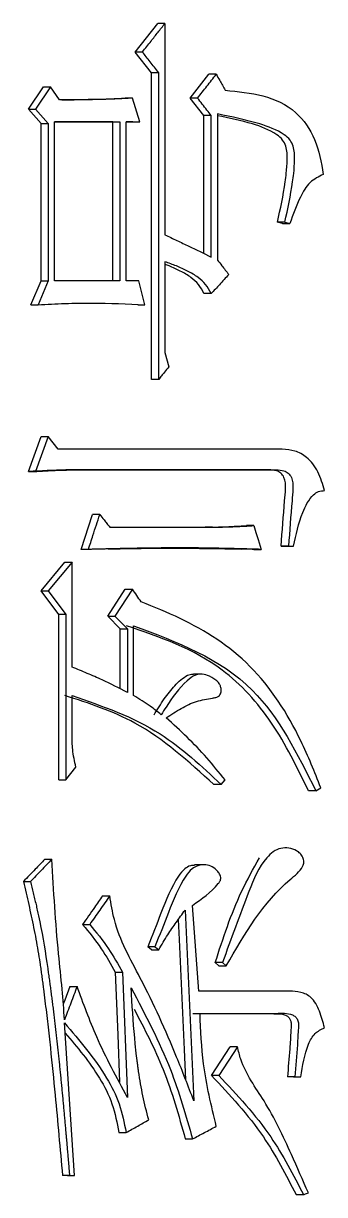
# Model space of a CAD drawing. Header units: millimetres. Extents: x 2379 to 4059, y 879 to 2067.
# Drawn here: x 3125.64 to 3127.69, y 1053.25 to 1061.22 of the extents above; entities that cross this region are included whole.
import ezdxf

# ---------------------------------------------------------------- set-up
doc = ezdxf.new("R2010")
doc.units = ezdxf.units.MM

msp = doc.modelspace()

# ---------------------------------------------------------------- linework, layer by layer
at = {"color": 7, "linetype": 'Continuous', "lineweight": 25}
for p, q in [((3126.4044, 1061.0296), (3126.5578, 1061.2244)), ((3126.6069, 1061.2244), (3126.5578, 1061.2244)), ((3126.6069, 1061.2244), (3126.6069, 1059.7857)), ((3126.4533, 1061.0297), (3126.4044, 1061.0296)), ((3126.5152, 1060.889), (3126.4044, 1061.0296)), ((3126.5643, 1060.889), (3126.5152, 1060.889)), ((3126.5152, 1058.8013), (3126.5152, 1060.889)), ((3126.5643, 1058.8013), (3126.5643, 1060.889)), ((3126.779, 1060.7159), (3126.9064, 1060.8782)), ((3126.956, 1060.8782), (3126.9064, 1060.8782)), ((3125.6774, 1060.6402), (3125.7803, 1060.7917)), ((3125.8285, 1060.7917), (3125.7254, 1060.6402)), ((3125.7803, 1060.7917), (3125.8285, 1060.7917)), ((3125.8885, 1060.7051), (3125.8285, 1060.7917)), ((3126.385, 1060.7159), (3126.3361, 1060.7159)), ((3126.4363, 1060.5537), (3126.385, 1060.7159)), ((3126.8284, 1060.716), (3126.779, 1060.7159)), ((3126.8724, 1060.597), (3126.779, 1060.7159)), ((3125.6774, 1060.6402), (3125.7254, 1060.6402)), ((3125.7632, 1060.5429), (3125.6774, 1060.6402)), ((3125.7254, 1060.6402), (3125.8113, 1060.5429)), ((3126.922, 1060.597), (3126.8724, 1060.597)), ((3126.8724, 1059.6581), (3126.8724, 1060.597)), ((3126.922, 1059.6342), (3126.922, 1060.597)), ((3126.9645, 1060.6078), (3126.9645, 1059.6126)), ((3125.7632, 1060.5429), (3125.8113, 1060.5429)), ((3125.7632, 1059.472), (3125.7632, 1060.5429)), ((3125.8113, 1060.5429), (3125.8113, 1059.472)), ((3125.8542, 1059.472), (3125.8542, 1060.5537)), ((3125.8542, 1060.5537), (3126.2996, 1060.5537)), ((3126.2508, 1060.5537), (3125.8542, 1060.5537)), ((3126.2508, 1060.5537), (3126.2996, 1060.5537)), ((3126.2508, 1059.472), (3126.2508, 1060.5537)), ((3126.2996, 1060.5537), (3126.2996, 1059.472)), ((3126.3423, 1059.472), (3126.3423, 1060.5537)), ((3126.3423, 1060.5537), (3126.4363, 1060.5537)), ((3126.3873, 1060.5537), (3126.3423, 1060.5537)), ((3126.3873, 1060.5537), (3126.4363, 1060.5537)), ((3127.4226, 1059.8722), (3127.3724, 1059.8722)), ((3127.4062, 1059.8614), (3127.3724, 1059.8722)), ((3127.4062, 1059.8614), (3127.4565, 1059.8614)), ((3127.4226, 1059.8722), (3127.4565, 1059.8614)), ((3126.6069, 1059.6018), (3126.6069, 1058.9852)), ((3125.6946, 1059.3097), (3125.7632, 1059.472)), ((3125.8113, 1059.472), (3125.7426, 1059.3097)), ((3125.7632, 1059.472), (3125.8113, 1059.472)), ((3126.2996, 1059.472), (3125.8542, 1059.472)), ((3126.4277, 1059.472), (3126.3423, 1059.472)), ((3126.4704, 1059.3097), (3126.4277, 1059.472)), ((3126.922, 1059.3854), (3126.8724, 1059.3854)), ((3125.6946, 1059.3097), (3125.7426, 1059.3097)), ((3126.4214, 1059.3097), (3126.4704, 1059.3097)), ((3126.6069, 1058.9852), (3126.6325, 1058.8878)), ((3126.5643, 1058.8013), (3126.5152, 1058.8013)), ((3125.6774, 1058.1739), (3125.7632, 1058.4119)), ((3125.8113, 1058.4119), (3125.7254, 1058.1739)), ((3125.7632, 1058.4119), (3125.8113, 1058.4119)), ((3125.88, 1058.3253), (3125.8113, 1058.4119)), ((3127.4057, 1058.3253), (3125.88, 1058.3253)), ((3126.0885, 1058.1847), (3126.137, 1058.1847)), ((3127.3132, 1058.1847), (3126.0885, 1058.1847)), ((3126.137, 1058.1847), (3127.3634, 1058.1847)), ((3127.3132, 1058.1847), (3127.3634, 1058.1847)), ((3125.6774, 1058.1739), (3125.7254, 1058.1739)), ((3126.0372, 1057.6438), (3126.1141, 1057.8818)), ((3126.1627, 1057.8818), (3126.1141, 1057.8818)), ((3126.2312, 1057.7953), (3126.9305, 1057.7953)), ((3126.9305, 1057.7953), (3126.8809, 1057.7953)), ((3127.2108, 1057.8061), (3127.1608, 1057.8061)), ((3126.0857, 1057.6438), (3126.0372, 1057.6438)), ((3127.2117, 1057.6438), (3127.2617, 1057.6438)), ((3127.4481, 1057.6655), (3127.3978, 1057.6655)), ((3127.4316, 1057.6655), (3127.4819, 1057.6655)), ((3127.4481, 1057.6655), (3127.4819, 1057.6655)), ((3125.7632, 1057.3626), (3125.926, 1057.5573)), ((3125.9743, 1057.5573), (3125.8113, 1057.3626)), ((3125.926, 1057.5573), (3125.9743, 1057.5573)), ((3125.9743, 1056.8433), (3125.9743, 1057.5573)), ((3125.7632, 1057.3626), (3125.8113, 1057.3626)), ((3125.8831, 1057.2003), (3125.7632, 1057.3626)), ((3125.8113, 1057.3626), (3125.9314, 1057.2003)), ((3126.2167, 1057.1895), (3126.3362, 1057.3734)), ((3126.385, 1057.3734), (3126.2654, 1057.1895)), ((3126.3362, 1057.3734), (3126.385, 1057.3734)), ((3125.9314, 1057.2003), (3125.8831, 1057.2003)), ((3125.8832, 1056.0753), (3125.8831, 1057.2003)), ((3125.9314, 1057.2003), (3125.9314, 1056.0753)), ((3126.2167, 1057.1895), (3126.2654, 1057.1895)), ((3126.302, 1057.103), (3126.2167, 1057.1895)), ((3126.2654, 1057.1895), (3126.3509, 1057.103)), ((3126.302, 1056.6944), (3126.302, 1057.103)), ((3126.3509, 1057.103), (3126.3509, 1056.6703)), ((3126.3936, 1056.6486), (3126.3936, 1057.1246)), ((3126.8492, 1056.7947), (3126.8002, 1056.7947)), ((3126.85, 1056.7947), (3126.8493, 1056.7947)), ((3125.9743, 1056.3782), (3125.9743, 1056.6485)), ((3125.9314, 1056.0753), (3126, 1056.1619)), ((3125.8832, 1056.0753), (3125.9314, 1056.0753)), ((3126.99, 1056.0429), (3126.9403, 1056.0429)), ((3126.99, 1056.0429), (3127.0155, 1056.0753)), ((3127.6341, 1055.9996), (3127.5837, 1055.9996)), ((3127.6341, 1055.9996), (3127.6679, 1056.0212)), ((3125.7889, 1055.5345), (3125.8371, 1055.5345)), ((3126.8582, 1055.4957), (3126.8085, 1055.4958)), ((3125.6431, 1055.383), (3125.6911, 1055.383)), ((3126.1825, 1055.2856), (3126.2311, 1055.2856)), ((3126.8369, 1054.6366), (3126.7944, 1055.2208)), ((3126.0458, 1055.0909), (3126.0942, 1055.0909)), ((3126.5387, 1054.9395), (3126.4896, 1054.9395)), ((3126.5152, 1054.9179), (3126.4896, 1054.9395)), ((3126.5152, 1054.9179), (3126.5643, 1054.9179)), ((3126.9985, 1054.8313), (3126.9489, 1054.8313)), ((3126.9743, 1054.8097), (3126.9489, 1054.8313)), ((3126.9985, 1054.8313), (3127.024, 1054.8097)), ((3126.2679, 1054.7664), (3126.3167, 1054.7664)), ((3126.3167, 1054.7664), (3126.3509, 1053.912)), ((3126.9743, 1054.8097), (3127.024, 1054.8097)), ((3125.9602, 1054.6689), (3126.0085, 1054.669)), ((3127.4565, 1054.6366), (3126.8369, 1054.6366)), ((3126.796, 1054.4852), (3127.3132, 1054.4852)), ((3126.8454, 1054.4852), (3127.3634, 1054.4852)), ((3127.3132, 1054.4852), (3127.3634, 1054.4852)), ((3126.9234, 1054.0633), (3127.0505, 1054.2578)), ((3127.1003, 1054.2578), (3126.973, 1054.0633)), ((3127.1003, 1054.2578), (3127.0505, 1054.2578)), ((3126.973, 1054.0633), (3126.9234, 1054.0633)), ((3127.4904, 1054.0525), (3127.4401, 1054.0525)), ((3127.4823, 1054.0525), (3127.4401, 1054.0525)), ((3127.4823, 1054.0525), (3127.5327, 1054.0525)), ((3126.2935, 1053.6739), (3126.3423, 1053.6739)), ((3126.745, 1053.6306), (3126.7944, 1053.6306)), ((3125.9572, 1053.3818), (3125.9089, 1053.3818)), ((3125.9431, 1053.3818), (3125.9089, 1053.3818)), ((3125.9431, 1053.3818), (3125.9915, 1053.3818)), ((3127.4992, 1053.252), (3127.5495, 1053.252))]:
    msp.add_line(p, q, dxfattribs=at)
at = {"color": 7, "linetype": 'Continuous', "lineweight": 25, "flags": 128}
for points in [[(3127.2108, 1057.8061), (3127.2255, 1057.7591), (3127.2403, 1057.7121), (3127.2617, 1057.6438)], [(3126.302, 1057.103), (3126.3264, 1057.103), (3126.3509, 1057.103)], [(3126.7433, 1055.1883), (3126.7731, 1054.5394), (3126.8029, 1053.8906)], [(3126.6969, 1055.1235), (3126.7031, 1054.9886), (3126.7214, 1054.5891), (3126.7375, 1054.2399), (3126.7469, 1054.0333)], [(3126.5387, 1054.9395), (3126.5515, 1054.9287), (3126.5643, 1054.9179)], [(3126.2679, 1054.7664), (3126.285, 1054.3392), (3126.2978, 1054.0172)], [(3125.9602, 1054.6689), (3125.9252, 1054.5762), (3125.9147, 1054.5483)], [(3125.9915, 1053.3818), (3125.9572, 1053.901), (3125.9229, 1054.4202)]]:
    msp.add_lwpolyline(points, dxfattribs=at)
at = {"color": 7, "linetype": 'Continuous', "lineweight": 25}
for points, knots in [([(3126.4533, 1061.0297), (3126.473, 1061.0546), (3126.5085, 1061.0995), (3126.5597, 1061.1644), (3126.5912, 1061.2044), (3126.6069, 1061.2244)], [0, 0, 0, 0, 0.384573, 0.692287, 1, 1, 1, 1]), ([(3126.5643, 1060.889), (3126.5544, 1060.9015), (3126.5347, 1060.9265), (3126.4978, 1060.9733), (3126.4706, 1061.0077), (3126.4533, 1061.0297)], [0, 0, 0, 0, 0.2662451, 0.5324905, 1, 1, 1, 1]), ([(3126.8284, 1060.716), (3126.8497, 1060.743), (3126.8922, 1060.7971), (3126.9347, 1060.8512), (3126.956, 1060.8782)], [0, 0, 0, 0, 0.499999, 1, 1, 1, 1]), ([(3126.956, 1060.8782), (3126.9637, 1060.8641), (3126.9775, 1060.8391), (3126.9974, 1060.803), (3127.0094, 1060.781), (3127.0155, 1060.77)], [0, 0, 0, 0, 0.39043, 0.695215, 1, 1, 1, 1]), ([(3127.0155, 1060.77), (3127.1914, 1060.7519), (3127.4392, 1060.7264), (3127.6431, 1060.4372), (3127.6707, 1060.2781), (3127.6848, 1060.1967)], [0, 0, 0, 0, 0.544628, 0.767125, 1, 1, 1, 1]), ([(3126.385, 1060.7159), (3126.3809, 1060.7157), (3126.3728, 1060.7153), (3126.3605, 1060.7146), (3126.3483, 1060.714), (3126.336, 1060.7133), (3126.3237, 1060.7127), (3126.3115, 1060.712), (3126.3013, 1060.7115), (3126.2911, 1060.711), (3126.2808, 1060.7106), (3126.2686, 1060.71), (3126.2522, 1060.7093), (3126.2359, 1060.7087), (3126.2195, 1060.7081), (3126.2072, 1060.7078), (3126.1908, 1060.7073), (3126.1745, 1060.7069), (3126.1581, 1060.7065), (3126.1458, 1060.7063), (3126.1294, 1060.706), (3126.113, 1060.7057), (3126.0966, 1060.7055), (3126.0803, 1060.7053), (3126.0639, 1060.7052), (3126.0475, 1060.7051), (3126.0352, 1060.7051), (3126.0229, 1060.705), (3126.0106, 1060.705), (3126.0003, 1060.705), (3125.9921, 1060.705), (3125.9839, 1060.705), (3125.9757, 1060.705), (3125.9675, 1060.705), (3125.9614, 1060.705), (3125.9552, 1060.705), (3125.947, 1060.705), (3125.9388, 1060.705), (3125.9306, 1060.705), (3125.9224, 1060.705), (3125.9142, 1060.7051), (3125.906, 1060.7051), (3125.8981, 1060.7051), (3125.8923, 1060.7051), (3125.8885, 1060.7051)], [0, 0, 0, 0, 0.024742, 0.049483, 0.074225, 0.098967, 0.123709, 0.14845, 0.173192, 0.185563, 0.210305, 0.235047, 0.259788, 0.309272, 0.334014, 0.358756, 0.383497, 0.432981, 0.457723, 0.482464, 0.507206, 0.55669, 0.581431, 0.606173, 0.655657, 0.680399, 0.70514, 0.729882, 0.754624, 0.779366, 0.791736, 0.804107, 0.828849, 0.84122, 0.853591, 0.865962, 0.878333, 0.903074, 0.915445, 0.927816, 0.952558, 0.964929, 0.9773, 1, 1, 1, 1]), ([(3125.9049, 1060.7051), (3125.9162, 1060.7051), (3125.9938, 1060.705), (3126.1378, 1060.7066), (3126.27, 1060.7128), (3126.3361, 1060.7159)], [0, 0, 0, 0, 0.078385, 0.539066, 1, 1, 1, 1]), ([(3126.922, 1060.597), (3126.9122, 1060.6094), (3126.8917, 1060.6355), (3126.8605, 1060.6752), (3126.8391, 1060.7024), (3126.8284, 1060.716)], [0, 0, 0, 0, 0.314653, 0.657326, 1, 1, 1, 1]), ([(3127.4226, 1059.8722), (3127.4426, 1059.9627), (3127.4668, 1060.0722), (3127.4847, 1060.2147), (3127.4909, 1060.2958), (3127.4878, 1060.376), (3127.4587, 1060.436), (3127.3832, 1060.4961), (3127.2156, 1060.5563), (3127.0608, 1060.588), (3126.9645, 1060.6078)], [0, 0, 0, 0, 0.23813, 0.287988, 0.366961, 0.446683, 0.487555, 0.537237, 0.712015, 1, 1, 1, 1]), ([(3127.3724, 1059.8722), (3127.3924, 1059.9627), (3127.4165, 1060.0722), (3127.4344, 1060.2148), (3127.4406, 1060.2958), (3127.4375, 1060.3761), (3127.4084, 1060.4361), (3127.3329, 1060.4961), (3127.1819, 1060.551), (3127.044, 1060.5796), (3126.9645, 1060.596)], [0, 0, 0, 0, 0.250743, 0.303279, 0.38642, 0.470348, 0.513402, 0.565729, 0.749743, 1, 1, 1, 1]), ([(3127.6848, 1060.1967), (3127.6528, 1060.1811), (3127.5871, 1060.1491), (3127.5141, 1060.0216), (3127.4785, 1059.9225), (3127.4565, 1059.8614)], [0, 0, 0, 0, 0.267599, 0.548584, 1, 1, 1, 1]), ([(3126.6069, 1059.7857), (3126.634, 1059.7727), (3126.6881, 1059.7467), (3126.7931, 1059.6962), (3126.871, 1059.6587), (3126.922, 1059.6342)], [0, 0, 0, 0, 0.257226, 0.514452, 1, 1, 1, 1]), ([(3126.9645, 1059.6126), (3126.9743, 1059.6001), (3126.992, 1059.5776), (3127.0175, 1059.5452), (3127.0331, 1059.5252), (3127.041, 1059.5152)], [0, 0, 0, 0, 0.384577, 0.692287, 1, 1, 1, 1]), ([(3126.922, 1059.3854), (3126.9101, 1059.4071), (3126.8867, 1059.4499), (3126.8294, 1059.5004), (3126.7612, 1059.5397), (3126.685, 1059.5743), (3126.6329, 1059.5926), (3126.6069, 1059.6018)], [0, 0, 0, 0, 0.176065, 0.348002, 0.566634, 0.783694, 1, 1, 1, 1]), ([(3126.8724, 1059.3854), (3126.8606, 1059.4071), (3126.8372, 1059.4498), (3126.78, 1059.5004), (3126.7118, 1059.5395), (3126.6519, 1059.5674), (3126.6164, 1059.5802), (3126.6069, 1059.5836)], [0, 0, 0, 0, 0.204151, 0.403447, 0.656808, 0.908321, 1, 1, 1, 1]), ([(3127.041, 1059.5152), (3127.0304, 1059.5037), (3127.0092, 1059.4805), (3126.9695, 1059.4372), (3126.9404, 1059.4055), (3126.922, 1059.3854)], [0, 0, 0, 0, 0.267463, 0.534927, 1, 1, 1, 1]), ([(3125.7426, 1059.3097), (3125.8039, 1059.3127), (3125.9265, 1059.3188), (3126.1694, 1059.3228), (3126.3504, 1059.3149), (3126.4704, 1059.3097)], [0, 0, 0, 0, 0.2520851, 0.5041975, 1, 1, 1, 1]), ([(3126.6325, 1058.8878), (3126.6228, 1058.8755), (3126.6065, 1058.8549), (3126.5838, 1058.826), (3126.5708, 1058.8095), (3126.5643, 1058.8013)], [0, 0, 0, 0, 0.42836, 0.71418, 1, 1, 1, 1]), ([(3127.6933, 1058.0441), (3127.6806, 1058.088), (3127.6557, 1058.1742), (3127.5822, 1058.2704), (3127.4929, 1058.3192), (3127.4346, 1058.3233), (3127.4057, 1058.3253)], [0, 0, 0, 0, 0.2921, 0.574018, 0.788471, 1, 1, 1, 1]), ([(3126.0885, 1058.1847), (3126.036, 1058.1852), (3125.8991, 1058.1865), (3125.762, 1058.1787), (3125.6774, 1058.1739)], [0, 0, 0, 0, 0.3832008, 1, 1, 1, 1]), ([(3125.7254, 1058.1739), (3125.7319, 1058.1744), (3125.7447, 1058.1753), (3125.7607, 1058.1765), (3125.7735, 1058.1774), (3125.7863, 1058.1782), (3125.7992, 1058.1791), (3125.812, 1058.1798), (3125.8248, 1058.1805), (3125.8376, 1058.1811), (3125.8505, 1058.1817), (3125.8601, 1058.1821), (3125.8729, 1058.1826), (3125.8857, 1058.183), (3125.9018, 1058.1835), (3125.9146, 1058.1838), (3125.9274, 1058.1841), (3125.9402, 1058.1843), (3125.9531, 1058.1845), (3125.9659, 1058.1847), (3125.9755, 1058.1848), (3125.9851, 1058.1849), (3125.9947, 1058.1849), (3126.0043, 1058.185), (3126.0124, 1058.185), (3126.0188, 1058.185), (3126.0252, 1058.185), (3126.0316, 1058.1851), (3126.038, 1058.1851), (3126.0444, 1058.1851), (3126.0508, 1058.185), (3126.0572, 1058.185), (3126.0636, 1058.185), (3126.07, 1058.185), (3126.0764, 1058.185), (3126.0828, 1058.185), (3126.0892, 1058.1849), (3126.0956, 1058.1849), (3126.102, 1058.1849), (3126.1084, 1058.1849), (3126.1149, 1058.1848), (3126.121, 1058.1848), (3126.1283, 1058.1847), (3126.1341, 1058.1847), (3126.137, 1058.1847)], [0, 0, 0, 0, 0.046719, 0.093437, 0.116797, 0.140156, 0.186875, 0.210234, 0.233594, 0.280313, 0.303672, 0.327031, 0.350391, 0.397109, 0.420469, 0.467188, 0.490547, 0.513906, 0.560625, 0.583984, 0.607344, 0.630703, 0.654062, 0.677422, 0.700781, 0.712461, 0.72414, 0.7475, 0.759179, 0.770859, 0.794218, 0.805898, 0.817578, 0.840937, 0.852617, 0.864296, 0.887656, 0.899335, 0.911015, 0.934374, 0.946054, 0.957734, 0.978867, 1, 1, 1, 1]), ([(3127.3978, 1057.6655), (3127.4051, 1057.7693), (3127.4143, 1057.9004), (3127.4287, 1058.0543), (3127.4274, 1058.1245), (3127.3969, 1058.1647), (3127.36, 1058.1836), (3127.3312, 1058.1844), (3127.3132, 1058.1849)], [0, 0, 0, 0, 0.511728, 0.645948, 0.774639, 0.837433, 0.898476, 1, 1, 1, 1]), ([(3127.3634, 1058.1849), (3127.3814, 1058.1844), (3127.4102, 1058.1836), (3127.4471, 1058.1647), (3127.4777, 1058.1246), (3127.479, 1058.0543), (3127.4646, 1057.9004), (3127.4554, 1057.7693), (3127.4481, 1057.6655)], [0, 0, 0, 0, 0.10163, 0.162723, 0.225538, 0.354202, 0.488391, 1, 1, 1, 1]), ([(3127.4819, 1057.6655), (3127.4988, 1057.7437), (3127.5209, 1057.8461), (3127.5739, 1057.9614), (3127.61, 1058.0114), (3127.6522, 1058.0416), (3127.6791, 1058.0432), (3127.6933, 1058.0441)], [0, 0, 0, 0, 0.498299, 0.652925, 0.808708, 0.899126, 1, 1, 1, 1]), ([(3126.0857, 1057.6438), (3126.0959, 1057.6754), (3126.1138, 1057.7309), (3126.1395, 1057.8102), (3126.155, 1057.8579), (3126.1627, 1057.8818)], [0, 0, 0, 0, 0.397994, 0.698997, 1, 1, 1, 1]), ([(3126.1627, 1057.8818), (3126.1725, 1057.8695), (3126.1888, 1057.8489), (3126.2116, 1057.82), (3126.2246, 1057.8035), (3126.2312, 1057.7953)], [0, 0, 0, 0, 0.428367, 0.714183, 1, 1, 1, 1]), ([(3126.8809, 1057.7953), (3126.9107, 1057.7955), (3126.9723, 1057.796), (3127.0657, 1057.7999), (3127.1291, 1057.804), (3127.1608, 1057.8061)], [0, 0, 0, 0, 0.318745, 0.659298, 1, 1, 1, 1]), ([(3126.9305, 1057.7953), (3126.9603, 1057.7955), (3127.022, 1057.796), (3127.1154, 1057.7999), (3127.179, 1057.804), (3127.2108, 1057.8061)], [0, 0, 0, 0, 0.318332, 0.659091, 1, 1, 1, 1]), ([(3127.2617, 1057.6438), (3127.2578, 1057.644), (3127.2521, 1057.6441), (3127.2444, 1057.6444), (3127.2386, 1057.6445), (3127.2329, 1057.6447), (3127.2271, 1057.6448), (3127.2214, 1057.645), (3127.2156, 1057.6452), (3127.2098, 1057.6453), (3127.2041, 1057.6455), (3127.1983, 1057.6457), (3127.1907, 1057.6459), (3127.1811, 1057.6461), (3127.1695, 1057.6465), (3127.158, 1057.6468), (3127.1465, 1057.6471), (3127.135, 1057.6474), (3127.1234, 1057.6478), (3127.1119, 1057.6481), (3127.0965, 1057.6485), (3127.0773, 1057.649), (3127.0543, 1057.6496), (3127.0312, 1057.6501), (3127.0081, 1057.6506), (3126.9774, 1057.6513), (3126.9466, 1057.6519), (3126.9081, 1057.6526), (3126.8696, 1057.6531), (3126.8234, 1057.6537), (3126.7771, 1057.654), (3126.7309, 1057.6542), (3126.6923, 1057.6542), (3126.6614, 1057.6541), (3126.6383, 1057.654), (3126.6151, 1057.6538), (3126.592, 1057.6536), (3126.5688, 1057.6534), (3126.5456, 1057.6532), (3126.5225, 1057.6529), (3126.4993, 1057.6526), (3126.4761, 1057.6522), (3126.4452, 1057.6517), (3126.4143, 1057.6512), (3126.3834, 1057.6506), (3126.3602, 1057.6502), (3126.337, 1057.6497), (3126.3176, 1057.6493), (3126.3021, 1057.649), (3126.2905, 1057.6487), (3126.2789, 1057.6484), (3126.2673, 1057.6482), (3126.2557, 1057.6479), (3126.2441, 1057.6477), (3126.2286, 1057.6473), (3126.2131, 1057.6469), (3126.1976, 1057.6466), (3126.186, 1057.6463), (3126.1744, 1057.646), (3126.1628, 1057.6457), (3126.1512, 1057.6454), (3126.1395, 1057.6452), (3126.1279, 1057.6449), (3126.1163, 1057.6446), (3126.1022, 1057.6442), (3126.092, 1057.644), (3126.0857, 1057.6438)], [0, 0, 0, 0, 0.009839, 0.014759, 0.019678, 0.024598, 0.029518, 0.034437, 0.039357, 0.044276, 0.049196, 0.054116, 0.059035, 0.068874, 0.078714, 0.088553, 0.098392, 0.108231, 0.11807, 0.12791, 0.137749, 0.157427, 0.177105, 0.196784, 0.216462, 0.236141, 0.275497, 0.295176, 0.334533, 0.373889, 0.413246, 0.452603, 0.49196, 0.511638, 0.531317, 0.550995, 0.570673, 0.590352, 0.61003, 0.629709, 0.649387, 0.669065, 0.688744, 0.728101, 0.747779, 0.767457, 0.787136, 0.806814, 0.816653, 0.826493, 0.836332, 0.846171, 0.85601, 0.865849, 0.875689, 0.895367, 0.905206, 0.915045, 0.924884, 0.934724, 0.944563, 0.954402, 0.964241, 0.97408, 0.98392, 1, 1, 1, 1]), ([(3126.2208, 1057.647), (3126.2208, 1057.647), (3126.2206, 1057.647), (3126.2213, 1057.647), (3126.2393, 1057.6473), (3126.4075, 1057.6505), (3126.7051, 1057.6545), (3126.9754, 1057.6492), (3127.1283, 1057.6462)], [0, 0, 0, 0, 0.000388, 0.002567, 0.005095, 0.093733, 0.487155, 1, 1, 1, 1]), ([(3127.2117, 1057.6438), (3127.204, 1057.6441), (3127.1886, 1057.6445), (3127.1656, 1057.6452), (3127.1455, 1057.6457), (3127.133, 1057.6461), (3127.1283, 1057.6462)], [0, 0, 0, 0, 0.276232, 0.552465, 0.828697, 1, 1, 1, 1]), ([(3127.3978, 1057.6655), (3127.4041, 1057.6655), (3127.4154, 1057.6655), (3127.4267, 1057.6655), (3127.4316, 1057.6655)], [0, 0, 0, 0, 0.56, 1, 1, 1, 1]), ([(3126.4448, 1057.2868), (3126.4349, 1057.3013), (3126.4149, 1057.3301), (3126.395, 1057.359), (3126.385, 1057.3734)], [0, 0, 0, 0, 0.4999997, 1, 1, 1, 1]), ([(3127.6679, 1056.0212), (3127.625, 1056.1288), (3127.5041, 1056.4318), (3127.2137, 1056.8807), (3126.7971, 1057.1447), (3126.5338, 1057.2509), (3126.4448, 1057.2868)], [0, 0, 0, 0, 0.181249, 0.510223, 0.834429, 1, 1, 1, 1]), ([(3127.5837, 1055.9996), (3127.5068, 1056.1587), (3127.3553, 1056.4723), (3126.9506, 1056.9168), (3126.5728, 1057.0464), (3126.3447, 1057.1246)], [0, 0, 0, 0, 0.289723, 0.571285, 1, 1, 1, 1]), ([(3126.3936, 1057.1246), (3126.6888, 1057.0137), (3127.2276, 1056.8112), (3127.5076, 1056.2523), (3127.6341, 1055.9996)], [0, 0, 0, 0, 0.5478251, 1, 1, 1, 1]), ([(3126.3509, 1056.6703), (3126.2941, 1056.6993), (3126.204, 1056.7453), (3126.0774, 1056.8005), (3126.0087, 1056.8291), (3125.9743, 1056.8433)], [0, 0, 0, 0, 0.459907, 0.729904, 1, 1, 1, 1]), ([(3126.5322, 1056.5188), (3126.555, 1056.555), (3126.5986, 1056.6241), (3126.6718, 1056.7186), (3126.7367, 1056.7795), (3126.7859, 1056.7968), (3126.7989, 1056.7943), (3126.8001, 1056.794)], [0, 0, 0, 0, 0.31528, 0.602541, 0.89261, 0.989797, 1, 1, 1, 1]), ([(3126.6155, 1056.4972), (3126.6491, 1056.5195), (3126.7147, 1056.5629), (3126.8194, 1056.6147), (3126.9014, 1056.6262), (3126.9526, 1056.6354), (3126.9703, 1056.643), (3126.9816, 1056.6539), (3126.9878, 1056.6676), (3126.9901, 1056.6865), (3126.9869, 1056.7091), (3126.9752, 1056.7341), (3126.9451, 1056.7633), (3126.9018, 1056.7864), (3126.8529, 1056.7976), (3126.803, 1056.7883), (3126.7155, 1056.7182), (3126.6446, 1056.6192), (3126.5923, 1056.5363), (3126.5814, 1056.5188)], [0, 0, 0, 0, 0.119378, 0.233044, 0.347088, 0.372157, 0.392491, 0.404557, 0.416667, 0.432851, 0.454707, 0.476798, 0.507453, 0.574091, 0.621959, 0.658929, 0.726106, 0.942431, 1, 1, 1, 1]), ([(3126.9403, 1056.0429), (3126.7683, 1056.199), (3126.4637, 1056.4755), (3126.089, 1056.5961), (3125.926, 1056.6485)], [0, 0, 0, 0, 0.564725, 1, 1, 1, 1]), ([(3125.9743, 1056.6485), (3126.1815, 1056.577), (3126.5553, 1056.4479), (3126.856, 1056.1677), (3126.99, 1056.0429)], [0, 0, 0, 0, 0.554519, 1, 1, 1, 1]), ([(3126.5814, 1056.5188), (3126.5566, 1056.5383), (3126.5141, 1056.5717), (3126.4509, 1056.6141), (3126.4127, 1056.6371), (3126.3936, 1056.6486)], [0, 0, 0, 0, 0.409889, 0.704653, 1, 1, 1, 1]), ([(3127.0155, 1056.0753), (3126.9746, 1056.1257), (3126.8925, 1056.2269), (3126.7588, 1056.3679), (3126.6633, 1056.454), (3126.6155, 1056.4972)], [0, 0, 0, 0, 0.33078, 0.664698, 1, 1, 1, 1]), ([(3126, 1056.1619), (3125.9915, 1056.2016), (3125.9762, 1056.2728), (3125.9749, 1056.3459), (3125.9743, 1056.3782)], [0, 0, 0, 0, 0.558835, 1, 1, 1, 1]), ([(3126.9489, 1054.8313), (3127.0023, 1054.9965), (3127.0831, 1055.2461), (3127.208, 1055.4693), (3127.2503, 1055.5449)], [0, 0, 0, 0, 0.6614, 1, 1, 1, 1]), ([(3127.024, 1054.8097), (3127.1493, 1055.0254), (3127.2962, 1055.2781), (3127.5282, 1055.4511), (3127.5503, 1055.5004), (3127.5529, 1055.5165), (3127.5508, 1055.5327), (3127.5433, 1055.5532), (3127.5277, 1055.5753), (3127.4957, 1055.5989), (3127.4506, 1055.6129), (3127.395, 1055.6124), (3127.3424, 1055.5884), (3127.2536, 1055.5015), (3127.1441, 1055.2355), (3127.0565, 1054.9922), (3126.9985, 1054.8313)], [0, 0, 0, 0, 0.369973, 0.433396, 0.441379, 0.448953, 0.456564, 0.46449, 0.480827, 0.49655, 0.526966, 0.55702, 0.587567, 0.618801, 0.747888, 1, 1, 1, 1]), ([(3125.7889, 1055.5345), (3125.7671, 1055.5118), (3125.7319, 1055.4752), (3125.6833, 1055.4247), (3125.6565, 1055.3969), (3125.6431, 1055.383)], [0, 0, 0, 0, 0.449138, 0.724569, 1, 1, 1, 1]), ([(3125.8371, 1055.5345), (3125.8128, 1055.5092), (3125.7641, 1055.4587), (3125.7154, 1055.4083), (3125.6911, 1055.383)], [0, 0, 0, 0, 0.5, 1, 1, 1, 1]), ([(3125.9229, 1054.4419), (3125.918, 1054.5111), (3125.9075, 1054.6608), (3125.866, 1055.0235), (3125.8493, 1055.3193), (3125.8371, 1055.5345)], [0, 0, 0, 0, 0.189811, 0.410522, 1, 1, 1, 1]), ([(3126.8087, 1055.4931), (3126.7993, 1055.4926), (3126.7752, 1055.4915), (3126.7349, 1055.4676), (3126.6558, 1055.3658), (3126.5841, 1055.1782), (3126.5197, 1055.0154), (3126.4896, 1054.9395)], [0, 0, 0, 0, 0.046767, 0.120081, 0.219008, 0.636057, 1, 1, 1, 1]), ([(3126.7944, 1055.2208), (3126.8565, 1055.2647), (3126.9238, 1055.3124), (3126.9808, 1055.382), (3126.9866, 1055.397), (3126.987, 1055.4119), (3126.9807, 1055.4311), (3126.9626, 1055.4577), (3126.9307, 1055.4859), (3126.8823, 1055.4999), (3126.8336, 1055.4943), (3126.7845, 1055.4686), (3126.7059, 1055.366), (3126.6337, 1055.1798), (3126.5692, 1055.0165), (3126.5387, 1054.9395)], [0, 0, 0, 0, 0.213502, 0.231462, 0.243028, 0.25469, 0.268683, 0.294821, 0.340397, 0.384399, 0.438731, 0.48193, 0.539954, 0.7829, 1, 1, 1, 1]), ([(3125.6431, 1055.383), (3125.6552, 1055.3309), (3125.6794, 1055.2266), (3125.7079, 1055.0956), (3125.7336, 1054.964), (3125.748, 1054.8778), (3125.7589, 1054.8047), (3125.7627, 1054.7781), (3125.7673, 1054.7448), (3125.7718, 1054.7115), (3125.7762, 1054.6781), (3125.7821, 1054.6314), (3125.793, 1054.5446), (3125.8088, 1054.411), (3125.8325, 1054.1969), (3125.867, 1053.854), (3125.8927, 1053.5642), (3125.9089, 1053.3818)], [0, 0, 0, 0, 0.079845, 0.159695, 0.199619, 0.27948, 0.28946, 0.309422, 0.319402, 0.339364, 0.359325, 0.369306, 0.409228, 0.489074, 0.56892, 0.728614, 1, 1, 1, 1]), ([(3125.6911, 1055.383), (3125.6975, 1055.357), (3125.7071, 1055.3181), (3125.718, 1055.2726), (3125.7258, 1055.24), (3125.7318, 1055.2139), (3125.7422, 1055.1682), (3125.7718, 1055.0306), (3125.795, 1054.8844), (3125.8141, 1054.7513), (3125.8197, 1054.7113), (3125.8242, 1054.678), (3125.8287, 1054.6447), (3125.8322, 1054.618), (3125.8366, 1054.5847), (3125.84, 1054.558), (3125.8442, 1054.5246), (3125.8475, 1054.4979), (3125.8515, 1054.4645), (3125.8555, 1054.4311), (3125.8594, 1054.3977), (3125.8633, 1054.3643), (3125.8663, 1054.3375), (3125.8701, 1054.3041), (3125.873, 1054.2773), (3125.8767, 1054.2439), (3125.8802, 1054.2104), (3125.8838, 1054.1769), (3125.8873, 1054.1434), (3125.89, 1054.1166), (3125.8934, 1054.0832), (3125.8961, 1054.0564), (3125.8994, 1054.0229), (3125.9026, 1053.9893), (3125.9059, 1053.9558), (3125.9091, 1053.9223), (3125.9116, 1053.8955), (3125.9147, 1053.862), (3125.9172, 1053.8352), (3125.9203, 1053.8016), (3125.9227, 1053.7748), (3125.9248, 1053.7513), (3125.9263, 1053.7346), (3125.9278, 1053.7178), (3125.9293, 1053.701), (3125.9308, 1053.6842), (3125.932, 1053.6708), (3125.9335, 1053.6541), (3125.9347, 1053.6406), (3125.9362, 1053.6239), (3125.9376, 1053.6071), (3125.9391, 1053.5903), (3125.9406, 1053.5735), (3125.9417, 1053.5601), (3125.9432, 1053.5434), (3125.9444, 1053.5299), (3125.9455, 1053.5165), (3125.9464, 1053.5064), (3125.9473, 1053.4964), (3125.948, 1053.488), (3125.9487, 1053.4796), (3125.9495, 1053.4712), (3125.9502, 1053.4628), (3125.9509, 1053.4544), (3125.9515, 1053.4477), (3125.9522, 1053.4393), (3125.9528, 1053.4326), (3125.9535, 1053.4242), (3125.9542, 1053.4159), (3125.955, 1053.4075), (3125.9557, 1053.3993), (3125.9563, 1053.3913), (3125.9569, 1053.385), (3125.9572, 1053.3818)], [0, 0, 0, 0, 0.039919, 0.059879, 0.069858, 0.089818, 0.099798, 0.139719, 0.299508, 0.319468, 0.339427, 0.359387, 0.369367, 0.389326, 0.399306, 0.419265, 0.429245, 0.449205, 0.459184, 0.479144, 0.499103, 0.509083, 0.529043, 0.539022, 0.558982, 0.568962, 0.588921, 0.608881, 0.61886, 0.63882, 0.648799, 0.668759, 0.678739, 0.698698, 0.718658, 0.728637, 0.748597, 0.758577, 0.778536, 0.788516, 0.808475, 0.818455, 0.823445, 0.833425, 0.843404, 0.848394, 0.858374, 0.863364, 0.873344, 0.878333, 0.888313, 0.898293, 0.903283, 0.913263, 0.918252, 0.928232, 0.933222, 0.938212, 0.943202, 0.948192, 0.950687, 0.955676, 0.960666, 0.963161, 0.968151, 0.970646, 0.975636, 0.978131, 0.983121, 0.988111, 0.990605, 0.995303, 1, 1, 1, 1]), ([(3126.1825, 1055.2856), (3126.1641, 1055.2594), (3126.1321, 1055.2138), (3126.0865, 1055.1489), (3126.0593, 1055.1103), (3126.0458, 1055.0909)], [0, 0, 0, 0, 0.404436, 0.702218, 1, 1, 1, 1]), ([(3126.2311, 1055.2856), (3126.2083, 1055.2532), (3126.1627, 1055.1883), (3126.1171, 1055.1234), (3126.0942, 1055.0909)], [0, 0, 0, 0, 0.5, 1, 1, 1, 1]), ([(3126.8029, 1053.8906), (3126.7647, 1053.9902), (3126.6552, 1054.2753), (3126.47, 1054.6812), (3126.2722, 1055.0295), (3126.2399, 1055.2313), (3126.2311, 1055.2856)], [0, 0, 0, 0, 0.2109888, 0.6039309, 0.8934821, 1, 1, 1, 1]), ([(3126.5643, 1054.9179), (3126.5844, 1054.9525), (3126.6217, 1055.0171), (3126.6837, 1055.1053), (3126.7234, 1055.1606), (3126.7433, 1055.1883)], [0, 0, 0, 0, 0.3670274, 0.6834212, 1, 1, 1, 1]), ([(3126.0458, 1055.0909), (3126.09, 1055.0373), (3126.1729, 1054.937), (3126.2377, 1054.8206), (3126.2679, 1054.7664)], [0, 0, 0, 0, 0.534152, 1, 1, 1, 1]), ([(3126.0942, 1055.0909), (3126.1386, 1055.0374), (3126.2216, 1054.937), (3126.2865, 1054.8206), (3126.3167, 1054.7664)], [0, 0, 0, 0, 0.534115, 1, 1, 1, 1]), ([(3126.0085, 1054.669), (3125.9943, 1054.6311), (3125.9657, 1054.5554), (3125.9371, 1054.4797), (3125.9229, 1054.4419)], [0, 0, 0, 0, 0.5, 1, 1, 1, 1]), ([(3126.3509, 1053.912), (3126.2779, 1054.0476), (3126.1474, 1054.2903), (3126.051, 1054.5531), (3126.0085, 1054.669)], [0, 0, 0, 0, 0.558985, 1, 1, 1, 1]), ([(3126.3765, 1054.6583), (3126.4729, 1054.4767), (3126.6455, 1054.1515), (3126.7488, 1053.7902), (3126.7944, 1053.6306)], [0, 0, 0, 0, 0.558287, 1, 1, 1, 1]), ([(3126.4961, 1053.7604), (3126.482, 1053.8145), (3126.461, 1053.8957), (3126.4403, 1054.006), (3126.4311, 1054.065), (3126.4261, 1054.0998), (3126.4248, 1054.1085), (3126.4236, 1054.1171), (3126.4224, 1054.1258), (3126.4209, 1054.1363), (3126.4195, 1054.1467), (3126.4182, 1054.1572), (3126.4171, 1054.1659), (3126.4156, 1054.1781), (3126.4112, 1054.2148), (3126.3952, 1054.3617), (3126.3852, 1054.5169), (3126.3774, 1054.6438), (3126.3765, 1054.6583)], [0, 0, 0, 0, 0.185843, 0.278745, 0.371654, 0.383266, 0.394877, 0.400683, 0.412294, 0.423905, 0.435517, 0.447128, 0.458739, 0.464545, 0.487768, 0.580663, 0.952366, 1, 1, 1, 1]), ([(3127.6933, 1054.3878), (3127.6827, 1054.4254), (3127.6619, 1054.4993), (3127.6125, 1054.5972), (3127.5311, 1054.6328), (3127.4813, 1054.6354), (3127.4565, 1054.6366)], [0, 0, 0, 0, 0.292586, 0.576009, 0.788989, 1, 1, 1, 1]), ([(3126.3964, 1054.5152), (3126.4672, 1054.38), (3126.6133, 1054.1007), (3126.7002, 1053.7906), (3126.745, 1053.6306)], [0, 0, 0, 0, 0.4841503, 1, 1, 1, 1]), ([(3126.956, 1053.7172), (3126.9223, 1053.8575), (3126.8618, 1054.1092), (3126.8504, 1054.3699), (3126.8454, 1054.4852)], [0, 0, 0, 0, 0.5575045, 1, 1, 1, 1]), ([(3127.3484, 1054.4816), (3127.3751, 1054.4827), (3127.4085, 1054.4841), (3127.4448, 1054.4645), (3127.458, 1054.4476), (3127.4661, 1054.4252), (3127.4659, 1054.3983), (3127.462, 1054.3373), (3127.4554, 1054.2213), (3127.4459, 1054.1162), (3127.4401, 1054.0525)], [0, 0, 0, 0, 0.169449, 0.212676, 0.256423, 0.294115, 0.346559, 0.405106, 0.639507, 1, 1, 1, 1]), ([(3127.3634, 1054.4852), (3127.4012, 1054.4869), (3127.4467, 1054.4891), (3127.4959, 1054.4646), (3127.5116, 1054.4427), (3127.5175, 1054.4145), (3127.5124, 1054.3572), (3127.5082, 1054.2362), (3127.4974, 1054.1253), (3127.4904, 1054.0525)], [0, 0, 0, 0, 0.223755, 0.270136, 0.317505, 0.366522, 0.417299, 0.617412, 1, 1, 1, 1]), ([(3125.9229, 1054.4202), (3126.025, 1054.3014), (3126.1684, 1054.1345), (3126.3032, 1053.8722), (3126.3292, 1053.7402), (3126.3423, 1053.6739)], [0, 0, 0, 0, 0.552374, 0.77511, 1, 1, 1, 1]), ([(3125.9274, 1054.351), (3126.0103, 1054.2538), (3126.1343, 1054.1084), (3126.2544, 1053.8721), (3126.2804, 1053.7402), (3126.2935, 1053.6739)], [0, 0, 0, 0, 0.501488, 0.749519, 1, 1, 1, 1]), ([(3127.5327, 1054.0525), (3127.5437, 1054.1291), (3127.5588, 1054.2349), (3127.6235, 1054.354), (3127.6704, 1054.3767), (3127.6933, 1054.3878)], [0, 0, 0, 0, 0.572733, 0.791395, 1, 1, 1, 1]), ([(3127.5834, 1053.2628), (3127.5451, 1053.3503), (3127.4515, 1053.5638), (3127.307, 1053.8722), (3127.14, 1054.0917), (3127.1071, 1054.2293), (3127.1003, 1054.2578)], [0, 0, 0, 0, 0.257127, 0.627551, 0.922763, 1, 1, 1, 1]), ([(3126.9234, 1054.0633), (3127.048, 1053.93), (3127.2729, 1053.6898), (3127.4294, 1053.3869), (3127.4992, 1053.252)], [0, 0, 0, 0, 0.554524, 1, 1, 1, 1]), ([(3126.973, 1054.0633), (3127.0978, 1053.9301), (3127.3229, 1053.6898), (3127.4797, 1053.3869), (3127.5496, 1053.252)], [0, 0, 0, 0, 0.554583, 1, 1, 1, 1]), ([(3127.4904, 1054.0525), (3127.4952, 1054.0525), (3127.5031, 1054.0525), (3127.5141, 1054.0525), (3127.5234, 1054.0525), (3127.5296, 1054.0525), (3127.5327, 1054.0525)], [0, 0, 0, 0, 0.34, 0.56, 0.78, 1, 1, 1, 1]), ([(3126.3423, 1053.6739), (3126.3555, 1053.6813), (3126.3819, 1053.6961), (3126.4331, 1053.725), (3126.4712, 1053.7464), (3126.4961, 1053.7604)], [0, 0, 0, 0, 0.257188, 0.514375, 1, 1, 1, 1]), ([(3125.9572, 1053.3818), (3125.9611, 1053.3818), (3125.9675, 1053.3818), (3125.9764, 1053.3818), (3125.9839, 1053.3818), (3125.9889, 1053.3818), (3125.9915, 1053.3818)], [0, 0, 0, 0, 0.34, 0.56, 0.78, 1, 1, 1, 1]), ([(3127.5496, 1053.252), (3127.5524, 1053.2529), (3127.5595, 1053.2552), (3127.5708, 1053.2588), (3127.5792, 1053.2615), (3127.5834, 1053.2628)], [0, 0, 0, 0, 0.253292, 0.626617, 1, 1, 1, 1])]:
    msp.add_open_spline(points, degree=3, knots=knots, dxfattribs=at)
msp.add_open_spline([(3126.7944, 1053.6306), (3126.8214, 1053.6451), (3126.8753, 1053.6739), (3126.9291, 1053.7027), (3126.956, 1053.7172)], degree=3, dxfattribs=at)

doc.saveas('drawing.dxf')
